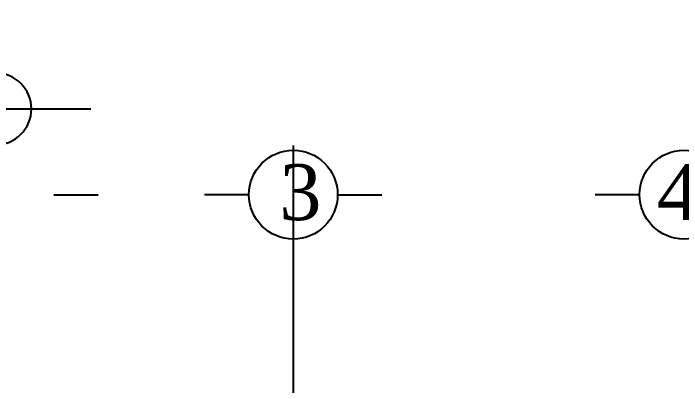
# Model space of a CAD drawing. Extents: x 250879 to 348495, y -51522 to -9360.
# Drawn here: x 284514 to 285267, y -20088 to -19668 of the extents above; entities that cross this region are included whole.
import ezdxf

# ---------------------------------------------------------------- set-up
doc = ezdxf.new("R2010")
doc.units = 0
for name, color, linetype in [('AXIS', 1, 'CONTINUOUS'), ('TEXT', 3, 'CONTINUOUS'), ('WALL', 7, 'CONTINUOUS'), ('WALL1', 2, 'CONTINUOUS')]:
    doc.layers.add(name, color=color, linetype=linetype)
doc.styles.add('style2', font='romantic.ttf', dxfattribs={"height": 50})

# ---------------------------------------------------------------- blocks, each defined once
blk = doc.blocks.new('sec')
at = {"layer": 'WALL'}
for p, q in [((0, 105.9), (0, 319.4)), ((0, 105.9), (-115.7, 0)), ((-115.7, 0), (153.7, 0)), ((0, -105.9), (0, -153.8))]:
    blk.add_line(p, q, dxfattribs=at)
at = {"layer": 'WALL', "const_width": 6}
for points in [[(0, 105.9), (-115.7, 0), (-201.5, 0)], [(0, -105.9), (-115.7, 0)]]:
    blk.add_lwpolyline(points, dxfattribs=at)
at = {"layer": 'WALL'}
blk.add_circle((0, 0), 57.9, dxfattribs=at)

msp = doc.modelspace()

# ---------------------------------------------------------------- linework, layer by layer
at = {"layer": 'AXIS'}
for p, q in [((284829.12367, -19817.07692), (284829.12367, -23531.69157)), ((284558.96421, -19872.47603), (284608.96421, -19872.47603)), ((284558.96421, -19872.47603), (284608.96421, -19872.47603)), ((284779.12367, -19872.47603), (284729.12367, -19872.47603)), ((284879.12367, -19872.47603), (284929.12367, -19872.47603)), ((285219.60055, -19872.47603), (285169.60055, -19872.47603)), ((284829.12367, -19922.47603), (284829.12367, -19972.47603))]:
    msp.add_line(p, q, dxfattribs=at)
for centre in [(284829.12367, -19872.47603), (285269.60055, -19872.47603)]:
    msp.add_circle(centre, 50, dxfattribs=at)

# ---------------------------------------------------------------- block references
at = {"layer": 'WALL1', "xscale": -0.7000000000116415, "yscale": 0.7000000000116415, "zscale": 0.7, "rotation": 180}
msp.add_blockref('sec', (284493.34192, -19775.77935), dxfattribs=at)

# ---------------------------------------------------------------- texts
at = {"layer": 'TEXT', "char_height": 63, "width": 240.4607, "attachment_point": 1, "style": 'style2'}
for s, insert in [('3', (284813.37257, -19838.07692)), ('4', (285238.95322, -19838.07692))]:
    msp.add_mtext(s, dxfattribs=dict(at, insert=insert))

doc.saveas('drawing.dxf')
